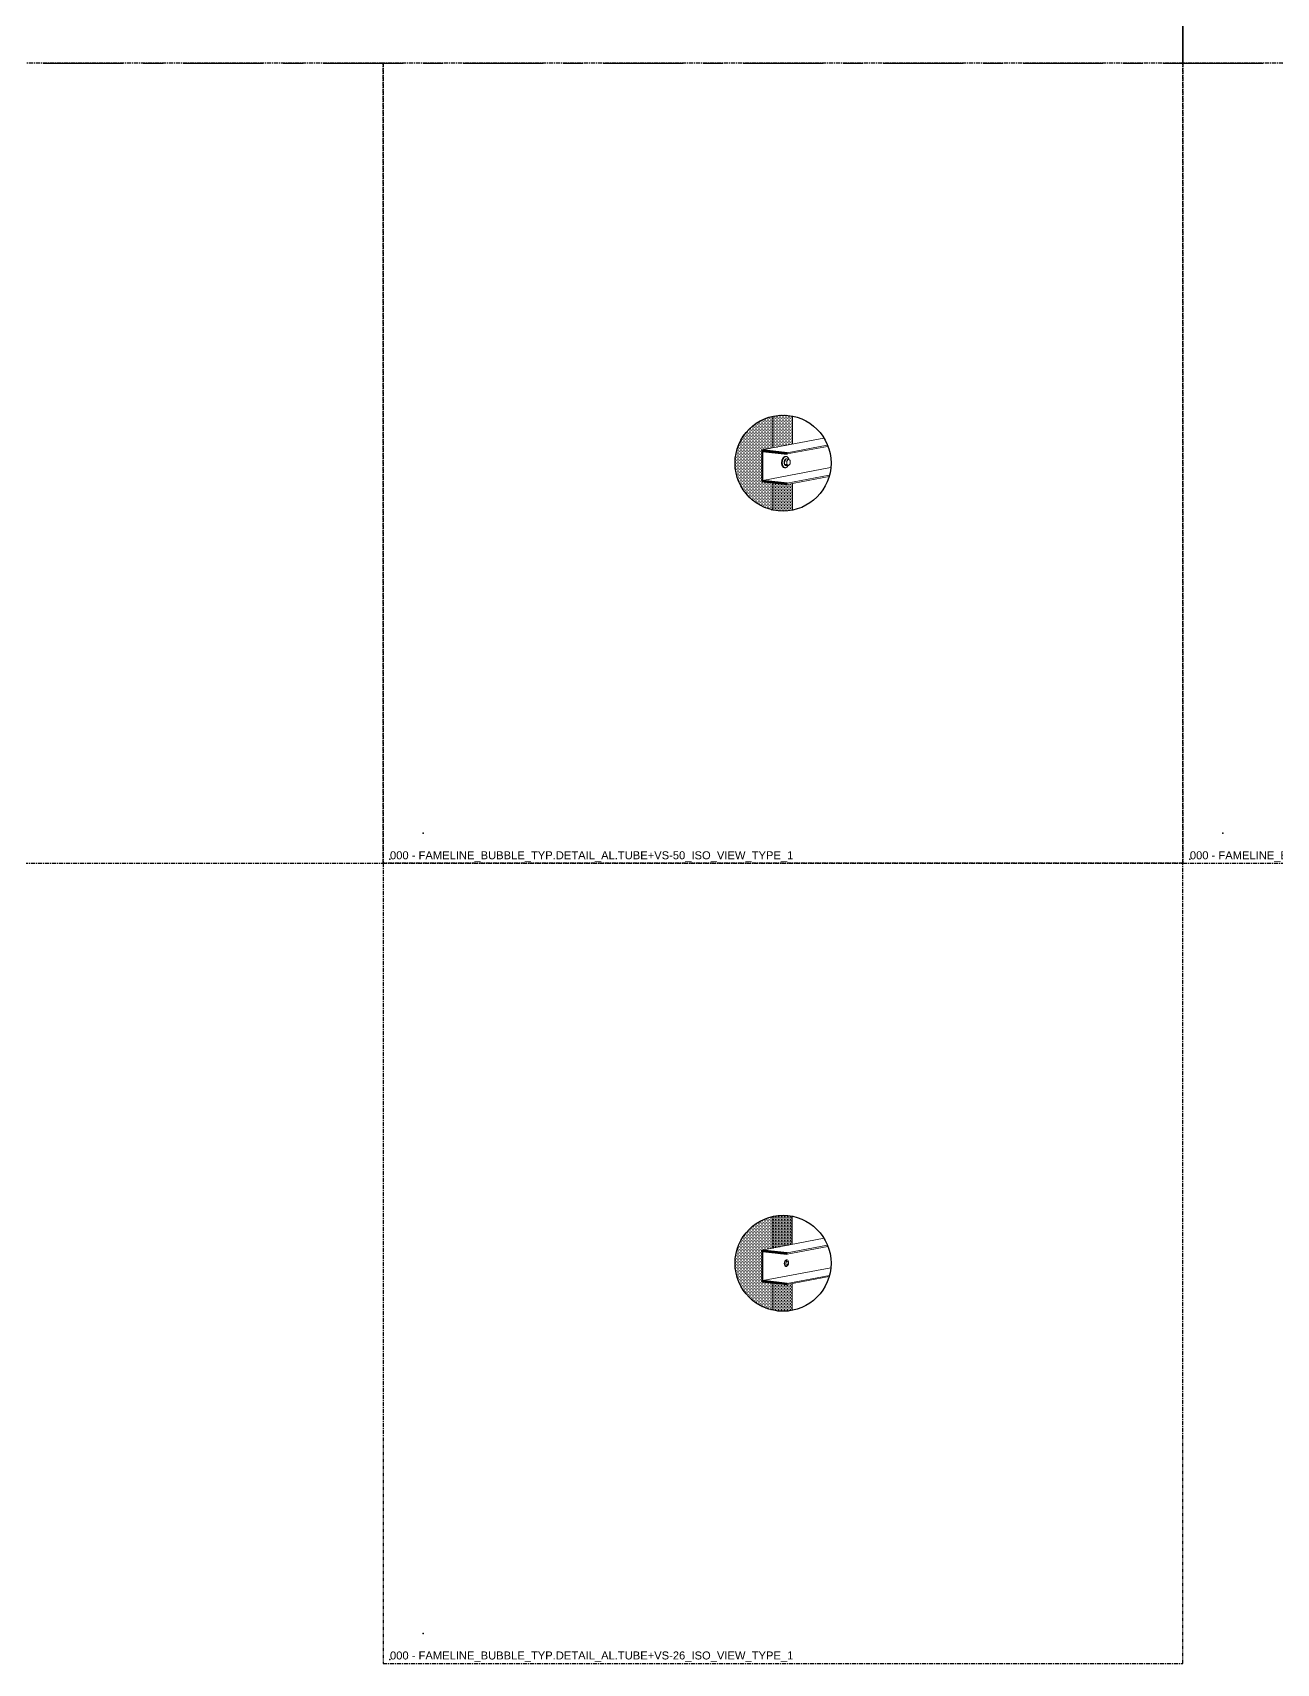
# Model space of a CAD drawing. Header units: millimetres. Extents: x -244126 to 368105, y -173968 to 259060.
# Drawn here: x 163446 to 165001, y -122644 to -120606 of the extents above; entities that cross this region are included whole.
import ezdxf
from ezdxf.xclip import XClip

# ---------------------------------------------------------------- set-up
doc = ezdxf.new("R2010")
doc.units = ezdxf.units.MM
doc.header["$MEASUREMENT"] = 0
doc.header["$XCLIPFRAME"] = 0
doc.linetypes.add('005_GG_TA_LINE', pattern=[13.75, 5, -1.25, 1.25, -1.25, 5])
for name, color, linetype in [('000 - H A T C H', 8, 'Continuous'), ('000 - SYMBOL CON', 1, 'Continuous'), ('001 - ASCESSORIES', 1, 'Continuous'), ('A04_TUBE SERIES', 7, 'Continuous')]:
    doc.layers.add(name, color=color, linetype=linetype)
doc.styles.get("Standard").update_dxf_attribs({"font": 'arial.ttf'})
pattern_1 = [(0, (-24972.2676, -76271.4406), (0.9375, 1.875), [0, -1.875])]
pattern_2 = [(45, (-24972.2676, -76271.4406), (-0.530330086, 0.530330086), []), (45, (-24971.914, -76271.4406), (-0.530330086, 0.530330086), [])]

# ---------------------------------------------------------------- blocks, each defined once
blk = doc.blocks.new('A$Cf56e523b')
at = {"color": 0, "linetype": 'Continuous', "lineweight": 0, "extrusion": (6.66134e-16, 0.989374, 0.145396)}
for p, q in [((-97.8, 434.8), (-128.3, 429)), ((-18.6, 425.9), (-97.8, 434.8)), ((-189.4, 417.5), (-219.9, 411.8)), ((-219.9, 411.8), (-140.7, 402.9)), ((-219.9, -19.6), (-219.9, 411.8)), ((-110.2, 408.6), (-189.4, 417.5)), ((-140.7, 402.9), (-110.2, 408.6)), ((-128.3, 429), (-49.1, 420.2)), ((-128.3, 410.7), (-128.3, 429)), ((-110.2, 242.4), (-110.2, 408.6)), ((-49.1, 420.2), (-18.6, 425.9)), ((-49.1, 254), (-49.1, 420.2)), ((-18.6, 259.7), (-18.6, 425.9)), ((-140.7, 236.7), (-140.7, 402.9)), ((32, 269.3), (-158, 233.4)), ((71.6, 264.8), (-118.4, 229)), ((71.6, 262.8), (-118.4, 227)), ((32, 269.3), (71.6, 264.8)), ((33.6, 255.7), (33.6, 221.6)), ((71.6, 264.8), (71.6, 262.8)), ((-158, 233.4), (-158, 183.9)), ((-118.4, 229), (-158, 233.4)), ((-156.4, 231.3), (-118.4, 227)), ((-156.4, 185.8), (-156.4, 231.3)), ((-26.7, 243.2), (-33.1, 236)), ((-33.1, 236), (-33.1, 224.2)), ((-33.1, 236), (-25.1, 235.2)), ((-26.7, 243.2), (-18.8, 242.3)), ((-18.8, 242.3), (-25.1, 235.2)), ((-25.1, 235.2), (-25.1, 223.3)), ((-12.4, 237.5), (-18.8, 242.3)), ((-12.4, 225.7), (-12.4, 237.5)), ((33.6, 221.6), (-156.4, 185.8)), ((-122.6, 205.6), (-121.7, 205.5)), ((-119.7, 219.2), (-122.3, 216.2)), ((-122.3, 216.2), (-122.3, 211.2)), ((-122.3, 216.2), (-119, 215.8)), ((-122.3, 211.2), (-119.7, 209.2)), ((-122.3, 211.2), (-119, 210.8)), ((-119.7, 219.2), (-116.4, 218.8)), ((-119.7, 209.2), (-116.4, 208.8)), ((-116.4, 218.8), (-119, 215.8)), ((-119, 215.8), (-119, 210.8)), ((-119, 210.8), (-116.4, 208.8)), ((-118.4, 227), (-118.4, 229)), ((71.6, 217.3), (-118.4, 181.5)), ((71.6, 215.3), (-118.4, 179.5)), ((-113.7, 216.8), (-116.4, 218.8)), ((-116.4, 208.8), (-113.7, 211.8)), ((-113.7, 211.8), (-113.7, 216.8)), ((-33.8, 210.9), (-31.4, 210.7)), ((-33.1, 224.2), (-26.7, 219.4)), ((-33.1, 224.2), (-25.1, 223.3)), ((-26.7, 219.4), (-18.8, 218.5)), ((-25.1, 223.3), (-18.8, 218.5)), ((-18.8, 218.5), (-12.4, 225.7)), ((33.6, 221.6), (71.6, 217.3)), ((71.6, 217.3), (71.6, 215.3)), ((-158, 183.9), (-118.4, 179.5)), ((-118.4, 181.5), (-156.4, 185.8)), ((-140.7, -28.5), (-140.7, 182)), ((-118.4, 179.5), (-118.4, 181.5)), ((-110.2, -22.7), (-110.2, 181.1)), ((-49.1, -11.2), (-49.1, 192.6)), ((-18.6, -5.4), (-18.6, 198.3)), ((453.3, 26), (453.3, 29)), ((462.7, 32.7), (455.1, 30.2)), ((463.3, 31.3), (463.3, 42.2)), ((463.3, 31.3), (472.8, 30.2)), ((465.1, 44.5), (463.5, 42.8)), ((475.8, 45.4), (465.6, 44.8)), ((472.8, 30.2), (472.8, 41.1)), ((472.8, 30.2), (483.9, 30.9)), ((484.6, 44.4), (475.8, 45.4)), ((483.9, 30.9), (483.9, 41.8)), ((483.9, 30.9), (485.5, 32.6)), ((485.5, 32.6), (485.5, 43.5)), ((486.1, 32.7), (493.6, 30.2)), ((495.4, 26), (495.4, 29)), ((466.9, 22.8), (466.9, 23.1)), ((466.9, 19.9), (466.9, 22)), ((466.9, 16.9), (466.9, 19)), ((466.9, 13.9), (466.9, 16.1)), ((466.9, 11), (466.9, 13.1)), ((466.9, 8), (466.9, 10.1)), ((466.9, 5), (466.9, 7.2)), ((466.9, 2.1), (466.9, 4.2)), ((466.9, -0.9), (466.9, 1.2)), ((481.9, 21.4), (481.9, 23.1)), ((481.9, 18.4), (481.9, 20.2)), ((481.9, 15.4), (481.9, 17.2)), ((481.9, 12.4), (481.9, 14.2)), ((481.9, 9.5), (481.9, 11.3)), ((481.9, 6.5), (481.9, 8.3)), ((481.9, 3.5), (481.9, 5.3)), ((481.9, 0.6), (481.9, 2.4)), ((-219.9, -19.6), (-140.7, -28.5)), ((-140.7, -28.5), (-110.2, -22.7)), ((-110.2, -4.4), (-49.1, -11.2)), ((-49.1, -11.2), (-18.6, -5.4)), ((466.9, -3.9), (466.9, -1.7)), ((466.9, -6.8), (466.9, -4.7)), ((466.9, -9.8), (466.9, -7.7)), ((466.9, -12.8), (466.9, -10.7)), ((466.9, -15.7), (466.9, -13.6)), ((466.9, -18.5), (466.9, -16.6)), ((466.9, -18.6), (466.9, -39.3)), ((469.8, -19.1), (469.5, -19.2)), ((469.5, -19.2), (469.5, -19.8)), ((481.8, -18.6), (481.8, -39.3)), ((481.9, -2.4), (481.9, -0.6)), ((481.9, -5.4), (481.9, -3.6)), ((481.9, -8.3), (481.9, -6.5)), ((481.9, -11.3), (481.9, -9.5)), ((481.9, -14.3), (481.9, -12.5)), ((481.9, -17.2), (481.9, -15.4)), ((481.9, -18.5), (481.9, -18.4)), ((474.4, -48.2), (467, -39.4)), ((474.4, -48.2), (481.8, -39.4))]:
    blk.add_line(p, q, dxfattribs=at)
at = {"color": 0, "linetype": 'Continuous', "lineweight": 0}
for centre, major_axis, ratio, start_param, end_param in [((-31.5, 231.8), (-2.3, -20.9), 0.604058, -1.976257, 0), ((-29.1, 231.6), (-2.3, -20.9), 0.604058, -2.018128, 0.18347), ((-29.1, 231.6), (-2.3, -20.9), 0.604058, -2.018128, 0.18347), ((-29.1, 231.6), (2.3, 20.9), 0.604058, -1.038524, -0.756524), ((-29.1, 231.6), (2.3, 20.9), 0.604058, -1.038524, -0.756524), ((-121.7, 214.4), (-0.98, -8.75), 0.604058, -3.327534, 0), ((-120.7, 214.3), (-0.98, -8.75), 0.604058, -3.898117, 0.18347), ((-120.7, 214.3), (-0.98, -8.75), 0.604058, -2.229822, 0.18347), ((-120.7, 214.3), (-0.98, -8.75), 0.604058, 0.18347, 0.975482), ((-120.7, 214.3), (-0.98, -8.75), 0.604058, 0.18347, 0.975482), ((-120.7, 214.3), (0.98, 8.75), 0.604058, -1.038524, -0.756524), ((-120.7, 214.3), (0.98, 8.75), 0.604058, -1.038524, -0.756524), ((-29.1, 231.6), (-2.3, -20.9), 0.604058, 0.18347, 0.975482), ((-29.1, 231.6), (-2.3, -20.9), 0.604058, 0.18347, 0.975482), ((474.4, 29), (-21, 0), 0.145396, -0.415626, 2.484843), ((474.4, 29), (-21, 0), 0.145396, -0.415626, 2.484843), ((474.4, 26), (-21, 0), 0.145396, 0, 2.484843), ((464.3, 42.2), (-1.01, -0.38), 0.906305, -1.897121, -0.326325), ((465.8, 43.8), (0.436, -0.919), 0.875158, -3.638452, -2.802333), ((472.9, 41.3), (-0.03, -1), 0.150581, -2.971057, -1.400261), ((474.4, 29), (21, 0), 0.145396, -0.65675, 0.415626), ((474.4, 29), (21, 0), 0.145396, -0.65675, 0.415626), ((474.4, 26), (21, 0), 0.145396, -0.65675, 0), ((474.4, -18.5), (-7.5, 0), 0.145396, 0, 0.857976), ((474.4, -18.5), (7.5, 0), 0.145396, -1.269481, -0.65675), ((474.4, -18.5), (7.5, 0), 0.145396, -0.65675, 0)]:
    blk.add_ellipse(centre, major_axis=major_axis, ratio=ratio, start_param=start_param, end_param=end_param, dxfattribs=at)
at = {"color": 0, "linetype": 'Continuous', "lineweight": 0, "extrusion": (-3.0076e-17, 1.98877e-16, -1)}
for centre, major_axis in [((-26.7, 231.3), (-1.4, -12.7)), ((-119.7, 214.2), (-0.6, -5.32))]:
    blk.add_ellipse(centre, major_axis=major_axis, ratio=0.604058, start_param=-0.18347, end_param=3.539334, dxfattribs=at)
at = {"color": 0, "linetype": 'Continuous', "lineweight": 0, "extrusion": (3.21605e-16, 1.59458e-16, -1)}
blk.add_ellipse((-119.7, 214.2), major_axis=(-0.6, -5.32), ratio=0.604058, start_param=-0.397742, end_param=-0.18347, dxfattribs=at)
at = {"color": 0, "linetype": 'Continuous', "lineweight": 0, "extrusion": (1.35777e-16, 1.52357e-16, -1)}
blk.add_ellipse((-26.7, 231.3), major_axis=(-1.4, -12.7), ratio=0.604058, start_param=-0.397742, end_param=-0.18347, dxfattribs=at)
at = {"color": 0, "linetype": 'Continuous', "lineweight": 0, "extrusion": (-1.06773e-16, 2.77556e-16, -1)}
blk.add_ellipse((474.4, 31.9), major_axis=(-12.8, 0), ratio=0.145396, start_param=-2.484843, end_param=0.521436, dxfattribs=at)
at = {"color": 0, "linetype": 'Continuous', "lineweight": 0, "extrusion": (3.32217e-16, 1.3021e-16, -1)}
blk.add_ellipse((475.8, 44.4), major_axis=(-0.03, -1), ratio=0.150581, start_param=-3.312128, end_param=-3.128658, dxfattribs=at)
at = {"color": 0, "linetype": 'Continuous', "lineweight": 0, "extrusion": (9.4611e-18, 1.581e-16, -1)}
blk.add_ellipse((483, 41.9), major_axis=(0.436, -0.919), ratio=0.875158, start_param=-2.644733, end_param=-1.073937, dxfattribs=at)
at = {"color": 0, "linetype": 'Continuous', "lineweight": 0, "extrusion": (-9.39676e-17, 1.72304e-16, -1)}
blk.add_ellipse((484.4, 43.4), major_axis=(1.01, 0.38), ratio=0.906305, start_param=-1.244472, end_param=0.326325, dxfattribs=at)
at = {"color": 0, "linetype": 'Continuous', "lineweight": 0, "extrusion": (-2.23306e-16, 4.996e-16, -1)}
blk.add_ellipse((474.4, 31.9), major_axis=(12.8, 0), ratio=0.145396, start_param=-0.521436, end_param=0.65675, dxfattribs=at)
at = {"color": 0, "linetype": 'Continuous', "lineweight": 0, "extrusion": (-1.70269e-16, 8.04912e-16, -1)}
blk.add_ellipse((474.4, -39.3), major_axis=(7.46, 0), ratio=0.145396, start_param=0, end_param=3.141593, dxfattribs=at)
at = {"color": 0, "linetype": 'Continuous', "lineweight": 0}
for points, knots in [([(466.3, 22.2), (466.3, 22.1), (466.6, 22), (467.1, 21.9), (467.6, 21.9), (468.4, 21.8), (469.3, 21.8), (470.2, 21.7), (471.3, 21.7), (472.5, 21.7), (473.7, 21.8), (474.9, 21.8), (476, 21.9), (477.2, 22), (478.3, 22.2), (479.3, 22.4), (480.2, 22.5), (481, 22.8), (481.5, 23), (481.7, 23), (481.8, 23.1), (481.9, 23.1)], [87.04763, 87.04763, 87.04763, 87.04763, 87.493295, 87.493295, 87.493295, 87.938562, 87.938562, 87.938562, 88.383501, 88.383501, 88.383501, 88.829277, 88.829277, 88.829277, 89.274291, 89.274291, 89.274291, 89.71947, 89.71947, 89.71947, 89.831126, 89.831126, 89.831126, 89.831126]), ([(466.9, 23.1), (466.4, 23), (466.3, 22.9), (466.4, 22.8), (466.5, 22.7), (466.8, 22.6), (467.4, 22.5), (468, 22.4), (468.9, 22.4), (469.9, 22.3), (470.8, 22.3), (472, 22.3), (473.2, 22.4), (474.3, 22.4), (475.6, 22.5), (476.7, 22.6), (477.8, 22.7), (478.8, 22.9), (479.7, 23)], [86.688606, 86.688606, 86.688606, 86.688606, 87.134151, 87.134151, 87.134151, 87.579319, 87.579319, 87.579319, 88.025813, 88.025813, 88.025813, 88.471343, 88.471343, 88.471343, 88.917794, 88.917794, 88.917794, 89.345952, 89.345952, 89.345952, 89.345952]), ([(466.9, 20.1), (466.4, 20), (466.3, 19.9), (466.4, 19.8), (466.5, 19.7), (466.8, 19.6), (467.4, 19.5), (468, 19.4), (468.9, 19.4), (469.9, 19.4), (470.8, 19.3), (472, 19.3), (473.2, 19.4), (474.3, 19.4), (475.5, 19.5), (476.7, 19.6), (477.8, 19.8), (478.9, 19.9), (479.8, 20.1), (480.7, 20.3), (481.4, 20.5), (481.8, 20.7), (482.2, 21), (482.4, 21.2), (482.4, 21.4), (482.3, 21.6), (482.2, 21.8), (481.9, 21.9)], [80.40542, 80.40542, 80.40542, 80.40542, 80.850387, 80.850387, 80.850387, 81.296749, 81.296749, 81.296749, 81.74261, 81.74261, 81.74261, 82.188042, 82.188042, 82.188042, 82.633115, 82.633115, 82.633115, 83.079311, 83.079311, 83.079311, 83.524621, 83.524621, 83.524621, 83.970506, 83.970506, 83.970506, 84.274594, 84.274594, 84.274594, 84.274594]), ([(466.3, 19.3), (466.3, 19.2), (466.6, 19.1), (467.1, 19), (467.6, 18.9), (468.4, 18.8), (469.3, 18.8), (470.3, 18.7), (471.3, 18.7), (472.5, 18.8), (473.7, 18.8), (474.9, 18.9), (476.1, 19), (477.3, 19.1), (478.4, 19.2), (479.3, 19.4), (480.3, 19.6), (481, 19.8), (481.6, 20), (482.1, 20.3), (482.4, 20.5), (482.4, 20.8)], [80.764445, 80.764445, 80.764445, 80.764445, 81.210481, 81.210481, 81.210481, 81.656062, 81.656062, 81.656062, 82.101259, 82.101259, 82.101259, 82.552467, 82.552467, 82.552467, 82.998059, 82.998059, 82.998059, 83.452075, 83.452075, 83.452075, 83.906091, 83.906091, 83.906091, 83.906091]), ([(466.9, 17.1), (466.4, 17.1), (466.3, 16.9), (466.4, 16.8), (466.5, 16.7), (466.8, 16.6), (467.4, 16.6), (468, 16.5), (468.9, 16.4), (469.9, 16.4), (470.8, 16.4), (472, 16.4), (473.2, 16.4), (474.3, 16.5), (475.5, 16.5), (476.7, 16.7), (477.8, 16.8), (478.9, 16.9), (479.8, 17.1), (480.7, 17.3), (481.4, 17.5), (481.8, 17.8), (482.2, 18), (482.4, 18.2), (482.4, 18.5), (482.3, 18.6), (482.2, 18.8), (481.9, 19)], [74.122235, 74.122235, 74.122235, 74.122235, 74.567202, 74.567202, 74.567202, 75.013564, 75.013564, 75.013564, 75.459425, 75.459425, 75.459425, 75.904857, 75.904857, 75.904857, 76.34993, 76.34993, 76.34993, 76.796126, 76.796126, 76.796126, 77.241436, 77.241436, 77.241436, 77.68732, 77.68732, 77.68732, 77.991408, 77.991408, 77.991408, 77.991408]), ([(466.3, 16.3), (466.3, 16.2), (466.6, 16.1), (467.1, 16), (467.6, 15.9), (468.4, 15.9), (469.3, 15.8), (470.3, 15.8), (471.3, 15.8), (472.5, 15.8), (473.7, 15.8), (474.9, 15.9), (476.1, 16), (477.3, 16.1), (478.4, 16.3), (479.3, 16.4), (480.3, 16.6), (481, 16.8), (481.6, 17.1), (482.1, 17.3), (482.4, 17.5), (482.4, 17.8)], [74.481259, 74.481259, 74.481259, 74.481259, 74.927296, 74.927296, 74.927296, 75.372877, 75.372877, 75.372877, 75.818073, 75.818073, 75.818073, 76.269281, 76.269281, 76.269281, 76.714873, 76.714873, 76.714873, 77.16889, 77.16889, 77.16889, 77.622906, 77.622906, 77.622906, 77.622906]), ([(466.9, 14.2), (466.4, 14.1), (466.3, 14), (466.4, 13.9), (466.5, 13.8), (466.8, 13.7), (467.4, 13.6), (468, 13.5), (468.9, 13.5), (469.9, 13.4), (470.8, 13.4), (472, 13.4), (473.2, 13.4), (474.3, 13.5), (475.5, 13.6), (476.7, 13.7), (477.8, 13.8), (478.9, 14), (479.8, 14.2), (480.7, 14.3), (481.4, 14.6), (481.8, 14.8), (482.2, 15), (482.4, 15.3), (482.4, 15.5), (482.3, 15.7), (482.2, 15.8), (481.9, 16)], [67.83905, 67.83905, 67.83905, 67.83905, 68.284017, 68.284017, 68.284017, 68.730378, 68.730378, 68.730378, 69.176239, 69.176239, 69.176239, 69.621671, 69.621671, 69.621671, 70.066745, 70.066745, 70.066745, 70.51294, 70.51294, 70.51294, 70.958251, 70.958251, 70.958251, 71.404135, 71.404135, 71.404135, 71.708223, 71.708223, 71.708223, 71.708223]), ([(466.3, 13.3), (466.3, 13.2), (466.6, 13.1), (467.1, 13), (467.6, 13), (468.4, 12.9), (469.3, 12.9), (470.3, 12.8), (471.3, 12.8), (472.5, 12.8), (473.7, 12.9), (474.9, 12.9), (476.1, 13), (477.3, 13.1), (478.4, 13.3), (479.3, 13.5), (480.3, 13.7), (481, 13.9), (481.6, 14.1), (482.1, 14.3), (482.4, 14.6), (482.4, 14.8)], [68.198074, 68.198074, 68.198074, 68.198074, 68.64411, 68.64411, 68.64411, 69.089691, 69.089691, 69.089691, 69.534888, 69.534888, 69.534888, 69.986096, 69.986096, 69.986096, 70.431688, 70.431688, 70.431688, 70.885704, 70.885704, 70.885704, 71.339721, 71.339721, 71.339721, 71.339721]), ([(466.9, 11.2), (466.4, 11.1), (466.3, 11), (466.4, 10.9), (466.5, 10.8), (466.8, 10.7), (467.4, 10.6), (468, 10.5), (468.9, 10.5), (469.9, 10.5), (470.8, 10.4), (472, 10.4), (473.2, 10.5), (474.3, 10.5), (475.5, 10.6), (476.7, 10.7), (477.8, 10.8), (478.9, 11), (479.8, 11.2), (480.7, 11.4), (481.4, 11.6), (481.8, 11.8), (482.2, 12.1), (482.4, 12.3), (482.4, 12.5), (482.3, 12.7), (482.2, 12.9), (481.9, 13)], [61.555865, 61.555865, 61.555865, 61.555865, 62.000831, 62.000831, 62.000831, 62.447193, 62.447193, 62.447193, 62.893054, 62.893054, 62.893054, 63.338486, 63.338486, 63.338486, 63.783559, 63.783559, 63.783559, 64.229755, 64.229755, 64.229755, 64.675066, 64.675066, 64.675066, 65.12095, 65.12095, 65.12095, 65.425038, 65.425038, 65.425038, 65.425038]), ([(466.3, 10.4), (466.3, 10.3), (466.6, 10.2), (467.1, 10.1), (467.6, 10), (468.4, 9.9), (469.3, 9.9), (470.3, 9.8), (471.3, 9.8), (472.5, 9.9), (473.7, 9.9), (474.9, 10), (476.1, 10.1), (477.3, 10.2), (478.4, 10.3), (479.3, 10.5), (480.3, 10.7), (481, 10.9), (481.6, 11.1), (482.1, 11.4), (482.4, 11.6), (482.4, 11.9)], [61.914889, 61.914889, 61.914889, 61.914889, 62.360925, 62.360925, 62.360925, 62.806506, 62.806506, 62.806506, 63.251703, 63.251703, 63.251703, 63.702911, 63.702911, 63.702911, 64.148503, 64.148503, 64.148503, 64.602519, 64.602519, 64.602519, 65.056535, 65.056535, 65.056535, 65.056535]), ([(466.9, 8.2), (466.4, 8.1), (466.3, 8), (466.4, 7.9), (466.5, 7.8), (466.8, 7.7), (467.4, 7.7), (468, 7.6), (468.9, 7.5), (469.9, 7.5), (470.8, 7.5), (472, 7.5), (473.2, 7.5), (474.3, 7.6), (475.5, 7.6), (476.7, 7.8), (477.8, 7.9), (478.9, 8), (479.8, 8.2), (480.7, 8.4), (481.4, 8.6), (481.8, 8.9), (482.2, 9.1), (482.4, 9.3), (482.4, 9.6), (482.3, 9.7), (482.2, 9.9), (481.9, 10.1)], [55.272679, 55.272679, 55.272679, 55.272679, 55.717646, 55.717646, 55.717646, 56.164008, 56.164008, 56.164008, 56.609869, 56.609869, 56.609869, 57.055301, 57.055301, 57.055301, 57.500374, 57.500374, 57.500374, 57.94657, 57.94657, 57.94657, 58.39188, 58.39188, 58.39188, 58.837764, 58.837764, 58.837764, 59.141852, 59.141852, 59.141852, 59.141852]), ([(466.3, 7.4), (466.3, 7.3), (466.6, 7.2), (467.1, 7.1), (467.6, 7), (468.4, 7), (469.3, 6.9), (470.3, 6.9), (471.3, 6.9), (472.5, 6.9), (473.7, 6.9), (474.9, 7), (476.1, 7.1), (477.3, 7.2), (478.4, 7.4), (479.3, 7.5), (480.3, 7.7), (481, 7.9), (481.6, 8.2), (482.1, 8.4), (482.4, 8.6), (482.4, 8.9)], [55.631703, 55.631703, 55.631703, 55.631703, 56.07774, 56.07774, 56.07774, 56.523321, 56.523321, 56.523321, 56.968517, 56.968517, 56.968517, 57.419725, 57.419725, 57.419725, 57.865318, 57.865318, 57.865318, 58.319334, 58.319334, 58.319334, 58.77335, 58.77335, 58.77335, 58.77335]), ([(466.9, 5.3), (466.4, 5.2), (466.3, 5.1), (466.4, 5), (466.5, 4.9), (466.8, 4.8), (467.4, 4.7), (468, 4.6), (468.9, 4.5), (469.9, 4.5), (470.8, 4.5), (472, 4.5), (473.2, 4.5), (474.3, 4.6), (475.5, 4.7), (476.7, 4.8), (477.8, 4.9), (478.9, 5.1), (479.8, 5.3), (480.7, 5.4), (481.4, 5.7), (481.8, 5.9), (482.2, 6.1), (482.4, 6.4), (482.4, 6.6), (482.3, 6.8), (482.2, 6.9), (481.9, 7.1)], [48.989494, 48.989494, 48.989494, 48.989494, 49.434461, 49.434461, 49.434461, 49.880822, 49.880822, 49.880822, 50.326683, 50.326683, 50.326683, 50.772116, 50.772116, 50.772116, 51.217189, 51.217189, 51.217189, 51.663384, 51.663384, 51.663384, 52.108695, 52.108695, 52.108695, 52.554579, 52.554579, 52.554579, 52.858667, 52.858667, 52.858667, 52.858667]), ([(466.3, 4.4), (466.3, 4.3), (466.6, 4.2), (467.1, 4.1), (467.6, 4.1), (468.4, 4), (469.3, 3.9), (470.3, 3.9), (471.3, 3.9), (472.5, 3.9), (473.7, 4), (474.9, 4), (476.1, 4.1), (477.3, 4.2), (478.4, 4.4), (479.3, 4.6), (480.3, 4.7), (481, 5), (481.6, 5.2), (482.1, 5.4), (482.4, 5.7), (482.4, 5.9)], [49.348518, 49.348518, 49.348518, 49.348518, 49.794554, 49.794554, 49.794554, 50.240135, 50.240135, 50.240135, 50.685332, 50.685332, 50.685332, 51.13654, 51.13654, 51.13654, 51.582132, 51.582132, 51.582132, 52.036149, 52.036149, 52.036149, 52.490165, 52.490165, 52.490165, 52.490165]), ([(466.9, 2.3), (466.4, 2.2), (466.3, 2.1), (466.4, 2), (466.5, 1.9), (466.8, 1.8), (467.4, 1.7), (468, 1.6), (468.9, 1.6), (469.9, 1.6), (470.8, 1.5), (472, 1.5), (473.2, 1.6), (474.3, 1.6), (475.5, 1.7), (476.7, 1.8), (477.8, 1.9), (478.9, 2.1), (479.8, 2.3), (480.7, 2.5), (481.4, 2.7), (481.8, 2.9), (482.2, 3.2), (482.4, 3.4), (482.4, 3.6), (482.3, 3.8), (482.2, 4), (481.9, 4.1)], [42.706309, 42.706309, 42.706309, 42.706309, 43.151276, 43.151276, 43.151276, 43.597637, 43.597637, 43.597637, 44.043498, 44.043498, 44.043498, 44.48893, 44.48893, 44.48893, 44.934004, 44.934004, 44.934004, 45.380199, 45.380199, 45.380199, 45.82551, 45.82551, 45.82551, 46.271394, 46.271394, 46.271394, 46.575482, 46.575482, 46.575482, 46.575482]), ([(466.3, 1.5), (466.3, 1.4), (466.6, 1.3), (467.1, 1.2), (467.6, 1.1), (468.4, 1), (469.3, 1), (470.3, 0.9), (471.3, 0.9), (472.5, 1), (473.7, 1), (474.9, 1.1), (476.1, 1.2), (477.3, 1.3), (478.4, 1.4), (479.3, 1.6), (480.3, 1.8), (481, 2), (481.6, 2.2), (482.1, 2.5), (482.4, 2.7), (482.4, 2.9)], [43.065333, 43.065333, 43.065333, 43.065333, 43.511369, 43.511369, 43.511369, 43.95695, 43.95695, 43.95695, 44.402147, 44.402147, 44.402147, 44.853355, 44.853355, 44.853355, 45.298947, 45.298947, 45.298947, 45.752963, 45.752963, 45.752963, 46.206979, 46.206979, 46.206979, 46.206979]), ([(466.9, -0.7), (466.4, -0.8), (466.3, -0.9), (466.4, -1), (466.5, -1.1), (466.8, -1.2), (467.4, -1.2), (468, -1.3), (468.9, -1.4), (469.9, -1.4), (470.8, -1.4), (472, -1.4), (473.2, -1.4), (474.3, -1.3), (475.5, -1.3), (476.7, -1.1), (477.8, -1), (478.9, -0.9), (479.8, -0.7), (480.7, -0.5), (481.4, -0.3), (481.8, 0), (482.2, 0.2), (482.4, 0.4), (482.4, 0.7), (482.3, 0.8), (482.2, 1), (481.9, 1.2)], [36.423123, 36.423123, 36.423123, 36.423123, 36.86809, 36.86809, 36.86809, 37.314452, 37.314452, 37.314452, 37.760313, 37.760313, 37.760313, 38.205745, 38.205745, 38.205745, 38.650818, 38.650818, 38.650818, 39.097014, 39.097014, 39.097014, 39.542324, 39.542324, 39.542324, 39.988209, 39.988209, 39.988209, 40.292296, 40.292296, 40.292296, 40.292296]), ([(466.3, -1.5), (466.3, -1.6), (466.6, -1.7), (467.1, -1.8), (467.6, -1.9), (468.4, -2), (469.3, -2), (470.3, -2), (471.3, -2), (472.5, -2), (473.7, -2), (474.9, -1.9), (476.1, -1.8), (477.3, -1.7), (478.4, -1.5), (479.3, -1.4), (480.3, -1.2), (481, -1), (481.6, -0.7), (482.1, -0.5), (482.4, -0.3), (482.4, 0)], [36.782147, 36.782147, 36.782147, 36.782147, 37.228184, 37.228184, 37.228184, 37.673765, 37.673765, 37.673765, 38.118961, 38.118961, 38.118961, 38.57017, 38.57017, 38.57017, 39.015762, 39.015762, 39.015762, 39.469778, 39.469778, 39.469778, 39.923794, 39.923794, 39.923794, 39.923794]), ([(466.9, -3.6), (466.4, -3.7), (466.3, -3.8), (466.4, -3.9), (466.5, -4), (466.8, -4.1), (467.4, -4.2), (468, -4.3), (468.9, -4.4), (469.9, -4.4), (470.8, -4.4), (472, -4.4), (473.2, -4.4), (474.3, -4.3), (475.5, -4.2), (476.7, -4.1), (477.8, -4), (478.9, -3.8), (479.8, -3.6), (480.7, -3.5), (481.4, -3.2), (481.8, -3), (482.2, -2.8), (482.4, -2.5), (482.4, -2.3), (482.3, -2.1), (482.2, -2), (481.9, -1.8)], [30.139938, 30.139938, 30.139938, 30.139938, 30.584905, 30.584905, 30.584905, 31.031266, 31.031266, 31.031266, 31.477128, 31.477128, 31.477128, 31.92256, 31.92256, 31.92256, 32.367633, 32.367633, 32.367633, 32.813828, 32.813828, 32.813828, 33.259139, 33.259139, 33.259139, 33.705023, 33.705023, 33.705023, 34.009111, 34.009111, 34.009111, 34.009111]), ([(466.3, -4.5), (466.3, -4.6), (466.6, -4.7), (467.1, -4.8), (467.6, -4.9), (468.4, -4.9), (469.3, -5), (470.3, -5), (471.3, -5), (472.5, -5), (473.7, -4.9), (474.9, -4.9), (476.1, -4.8), (477.3, -4.7), (478.4, -4.5), (479.3, -4.3), (480.3, -4.2), (481, -3.9), (481.6, -3.7), (482.1, -3.5), (482.4, -3.2), (482.4, -3)], [30.498962, 30.498962, 30.498962, 30.498962, 30.944998, 30.944998, 30.944998, 31.390579, 31.390579, 31.390579, 31.835776, 31.835776, 31.835776, 32.286984, 32.286984, 32.286984, 32.732576, 32.732576, 32.732576, 33.186593, 33.186593, 33.186593, 33.640609, 33.640609, 33.640609, 33.640609]), ([(466.9, -6.6), (466.4, -6.7), (466.3, -6.8), (466.4, -6.9), (466.5, -7), (466.8, -7.1), (467.4, -7.2), (468, -7.3), (468.9, -7.3), (469.9, -7.4), (470.8, -7.4), (472, -7.4), (473.2, -7.3), (474.3, -7.3), (475.5, -7.2), (476.7, -7.1), (477.8, -7), (478.9, -6.8), (479.8, -6.6), (480.7, -6.4), (481.4, -6.2), (481.8, -6), (482.2, -5.8), (482.4, -5.5), (482.4, -5.3), (482.3, -5.1), (482.2, -4.9), (481.9, -4.8)], [23.856753, 23.856753, 23.856753, 23.856753, 24.30172, 24.30172, 24.30172, 24.748081, 24.748081, 24.748081, 25.193942, 25.193942, 25.193942, 25.639374, 25.639374, 25.639374, 26.084448, 26.084448, 26.084448, 26.530643, 26.530643, 26.530643, 26.975954, 26.975954, 26.975954, 27.421838, 27.421838, 27.421838, 27.725926, 27.725926, 27.725926, 27.725926]), ([(466.3, -7.4), (466.3, -7.5), (466.6, -7.6), (467.1, -7.7), (467.6, -7.8), (468.4, -7.9), (469.3, -7.9), (470.3, -8), (471.3, -8), (472.5, -7.9), (473.7, -7.9), (474.9, -7.8), (476.1, -7.7), (477.3, -7.6), (478.4, -7.5), (479.3, -7.3), (480.3, -7.1), (481, -6.9), (481.6, -6.7), (482.1, -6.5), (482.4, -6.2), (482.4, -6)], [24.215777, 24.215777, 24.215777, 24.215777, 24.661813, 24.661813, 24.661813, 25.107394, 25.107394, 25.107394, 25.552591, 25.552591, 25.552591, 26.003799, 26.003799, 26.003799, 26.449391, 26.449391, 26.449391, 26.903407, 26.903407, 26.903407, 27.357424, 27.357424, 27.357424, 27.357424]), ([(466.9, -9.6), (466.4, -9.7), (466.3, -9.8), (466.4, -9.9), (466.5, -10), (466.8, -10.1), (467.4, -10.2), (468, -10.2), (468.9, -10.3), (469.9, -10.3), (470.8, -10.3), (472, -10.3), (473.2, -10.3), (474.3, -10.3), (475.5, -10.2), (476.7, -10.1), (477.8, -9.9), (478.9, -9.8), (479.8, -9.6), (480.7, -9.4), (481.4, -9.2), (481.8, -9), (482.2, -8.7), (482.4, -8.5), (482.4, -8.2), (482.3, -8.1), (482.2, -7.9), (481.9, -7.7)], [17.573567, 17.573567, 17.573567, 17.573567, 18.018534, 18.018534, 18.018534, 18.464896, 18.464896, 18.464896, 18.910757, 18.910757, 18.910757, 19.356189, 19.356189, 19.356189, 19.801262, 19.801262, 19.801262, 20.247458, 20.247458, 20.247458, 20.692768, 20.692768, 20.692768, 21.138653, 21.138653, 21.138653, 21.442741, 21.442741, 21.442741, 21.442741]), ([(466.3, -10.4), (466.3, -10.5), (466.6, -10.6), (467.1, -10.7), (467.6, -10.8), (468.4, -10.9), (469.3, -10.9), (470.3, -10.9), (471.3, -10.9), (472.5, -10.9), (473.7, -10.9), (474.9, -10.8), (476.1, -10.7), (477.3, -10.6), (478.4, -10.4), (479.3, -10.3), (480.3, -10.1), (481, -9.9), (481.6, -9.7), (482.1, -9.4), (482.4, -9.2), (482.4, -8.9)], [17.932592, 17.932592, 17.932592, 17.932592, 18.378628, 18.378628, 18.378628, 18.824209, 18.824209, 18.824209, 19.269405, 19.269405, 19.269405, 19.720614, 19.720614, 19.720614, 20.166206, 20.166206, 20.166206, 20.620222, 20.620222, 20.620222, 21.074238, 21.074238, 21.074238, 21.074238]), ([(466.9, -12.5), (466.4, -12.6), (466.3, -12.7), (466.4, -12.8), (466.5, -12.9), (466.8, -13), (467.4, -13.1), (468, -13.2), (468.9, -13.3), (469.9, -13.3), (470.8, -13.3), (472, -13.3), (473.2, -13.3), (474.3, -13.2), (475.5, -13.1), (476.7, -13), (477.8, -12.9), (478.9, -12.7), (479.8, -12.6), (480.7, -12.4), (481.4, -12.2), (481.8, -11.9), (482.2, -11.7), (482.4, -11.4), (482.4, -11.2), (482.3, -11), (482.2, -10.9), (481.9, -10.7)], [11.290382, 11.290382, 11.290382, 11.290382, 11.735349, 11.735349, 11.735349, 12.18171, 12.18171, 12.18171, 12.627572, 12.627572, 12.627572, 13.073004, 13.073004, 13.073004, 13.518077, 13.518077, 13.518077, 13.964272, 13.964272, 13.964272, 14.409583, 14.409583, 14.409583, 14.855467, 14.855467, 14.855467, 15.159555, 15.159555, 15.159555, 15.159555]), ([(466.3, -13.4), (466.3, -13.5), (466.6, -13.6), (467.1, -13.7), (467.6, -13.8), (468.4, -13.8), (469.3, -13.9), (470.3, -13.9), (471.3, -13.9), (472.5, -13.9), (473.7, -13.8), (474.9, -13.8), (476.1, -13.7), (477.3, -13.6), (478.4, -13.4), (479.3, -13.2), (480.3, -13.1), (481, -12.8), (481.6, -12.6), (482.1, -12.4), (482.4, -12.1), (482.4, -11.9)], [11.649406, 11.649406, 11.649406, 11.649406, 12.095442, 12.095442, 12.095442, 12.541024, 12.541024, 12.541024, 12.98622, 12.98622, 12.98622, 13.437428, 13.437428, 13.437428, 13.88302, 13.88302, 13.88302, 14.337037, 14.337037, 14.337037, 14.791053, 14.791053, 14.791053, 14.791053]), ([(466.9, -15.5), (466.4, -15.6), (466.3, -15.7), (466.4, -15.8), (466.5, -15.9), (466.8, -16), (467.4, -16.1), (468, -16.2), (468.9, -16.2), (469.9, -16.3), (470.8, -16.3), (472, -16.3), (473.2, -16.2), (474.3, -16.2), (475.5, -16.1), (476.7, -16), (477.8, -15.9), (478.9, -15.7), (479.8, -15.5), (480.7, -15.3), (481.4, -15.1), (481.8, -14.9), (482.2, -14.7), (482.4, -14.4), (482.4, -14.2), (482.3, -14), (482.2, -13.8), (481.9, -13.7)], [5.007197, 5.007197, 5.007197, 5.007197, 5.452164, 5.452164, 5.452164, 5.898525, 5.898525, 5.898525, 6.344386, 6.344386, 6.344386, 6.789818, 6.789818, 6.789818, 7.234892, 7.234892, 7.234892, 7.681087, 7.681087, 7.681087, 8.126398, 8.126398, 8.126398, 8.572282, 8.572282, 8.572282, 8.87637, 8.87637, 8.87637, 8.87637]), ([(466.3, -16.3), (466.3, -16.4), (466.6, -16.6), (467.1, -16.6), (467.6, -16.7), (468.4, -16.8), (469.3, -16.8), (470.3, -16.9), (471.3, -16.9), (472.5, -16.8), (473.7, -16.8), (474.9, -16.7), (476.1, -16.6), (477.3, -16.5), (478.4, -16.4), (479.3, -16.2), (480.3, -16), (481, -15.8), (481.6, -15.6), (482.1, -15.4), (482.4, -15.1), (482.4, -14.9)], [5.366221, 5.366221, 5.366221, 5.366221, 5.812257, 5.812257, 5.812257, 6.257838, 6.257838, 6.257838, 6.703035, 6.703035, 6.703035, 7.154243, 7.154243, 7.154243, 7.599835, 7.599835, 7.599835, 8.053851, 8.053851, 8.053851, 8.507868, 8.507868, 8.507868, 8.507868]), ([(469.5, -19.2), (470.4, -19.2), (471.5, -19.3), (472.7, -19.2), (473.8, -19.2), (475.1, -19.1), (476.2, -19), (477.4, -18.9), (478.5, -18.7), (479.4, -18.6), (480.3, -18.4), (481.1, -18.2), (481.6, -17.9), (482.1, -17.7), (482.4, -17.5), (482.4, -17.2), (482.4, -17), (482.2, -16.8), (481.9, -16.6)], [0, 0, 0, 0, 0.445487, 0.445487, 0.445487, 0.890605, 0.890605, 0.890605, 1.336944, 1.336944, 1.336944, 1.782359, 1.782359, 1.782359, 2.228509, 2.228509, 2.228509, 2.593185, 2.593185, 2.593185, 2.593185]), ([(469.5, -19.8), (470.4, -19.8), (471.5, -19.8), (472.7, -19.8), (473.9, -19.8), (475.1, -19.7), (476.3, -19.6), (477.4, -19.5), (478.5, -19.3), (479.4, -19.2), (480.4, -19), (481.1, -18.8), (481.6, -18.5), (482.1, -18.3), (482.4, -18.1), (482.4, -17.8)], [0, 0, 0, 0, 0.445177, 0.445177, 0.445177, 0.891703, 0.891703, 0.891703, 1.337256, 1.337256, 1.337256, 1.783771, 1.783771, 1.783771, 2.224682, 2.224682, 2.224682, 2.224682])]:
    blk.add_open_spline(points, degree=3, knots=knots, dxfattribs=at)
for points in [[(466.3, 22.2), (466.3, 22.4), (466.3, 22.6), (466.3, 22.8)], [(466.3, 19.3), (466.3, 19.5), (466.3, 19.7), (466.3, 19.9)], [(466.3, 16.3), (466.3, 16.5), (466.3, 16.7), (466.3, 16.9)], [(466.3, 13.3), (466.3, 13.5), (466.3, 13.7), (466.3, 13.9)], [(466.3, 10.4), (466.3, 10.6), (466.3, 10.8), (466.3, 11)], [(466.3, 7.4), (466.3, 7.6), (466.3, 7.8), (466.3, 8)], [(466.3, 4.4), (466.3, 4.6), (466.3, 4.8), (466.3, 5)], [(466.3, 1.5), (466.3, 1.7), (466.3, 1.9), (466.3, 2.1)], [(482.4, 21.4), (482.4, 21.2), (482.4, 21), (482.4, 20.8)], [(482.4, 18.4), (482.4, 18.2), (482.4, 18), (482.4, 17.8)], [(482.4, 15.4), (482.4, 15.2), (482.4, 15), (482.4, 14.8)], [(482.4, 12.4), (482.4, 12.2), (482.4, 12.1), (482.4, 11.9)], [(482.4, 9.5), (482.4, 9.3), (482.4, 9.1), (482.4, 8.9)], [(482.4, 6.5), (482.4, 6.3), (482.4, 6.1), (482.4, 5.9)], [(482.4, 3.5), (482.4, 3.3), (482.4, 3.1), (482.4, 2.9)], [(482.4, 0.6), (482.4, 0.4), (482.4, 0.2), (482.4, 0)], [(466.3, -1.5), (466.3, -1.3), (466.3, -1.1), (466.3, -0.9)], [(466.3, -4.5), (466.3, -4.3), (466.3, -4.1), (466.3, -3.9)], [(466.3, -7.4), (466.3, -7.2), (466.3, -7), (466.3, -6.8)], [(466.3, -10.4), (466.3, -10.2), (466.3, -10), (466.3, -9.8)], [(466.3, -13.4), (466.3, -13.2), (466.3, -13), (466.3, -12.8)], [(466.3, -16.3), (466.3, -16.1), (466.3, -15.9), (466.3, -15.7)], [(482.4, -2.4), (482.4, -2.6), (482.4, -2.8), (482.4, -3)], [(482.4, -5.4), (482.4, -5.6), (482.4, -5.8), (482.4, -6)], [(482.4, -8.3), (482.4, -8.5), (482.4, -8.7), (482.4, -8.9)], [(482.4, -11.3), (482.4, -11.5), (482.4, -11.7), (482.4, -11.9)], [(482.4, -14.3), (482.4, -14.5), (482.4, -14.7), (482.4, -14.9)], [(482.4, -17.2), (482.4, -17.4), (482.4, -17.6), (482.4, -17.8)]]:
    blk.add_open_spline(points, degree=3, dxfattribs=at)
blk = doc.blocks.new('A$Ce26537c6')
at = {"color": 0, "linetype": 'ByBlock', "xscale": 0.4, "yscale": 0.4, "zscale": 0.4}
blk.add_blockref('A$Cf56e523b', (49.9, -85.1), dxfattribs=at)
blk = doc.blocks.new('000 - FAMELINE_BUBBLE_TYP.DETAIL_AL.TUBE+VS-50_ISO_VIEW_TYPE_1')
at = {"layer": '000 - H A T C H'}
h = blk.add_hatch(dxfattribs=at)
h.set_pattern_fill('DOTS', color=8, scale=30)
h.set_pattern_definition(pattern_1)
edge = h.paths.add_edge_path()
edge.add_line((-12.8, -24.7), (-26.7, -23.1))
edge.add_line((-26.7, -23.1), (-26.7, 16.5))
edge.add_line((-26.7, 16.5), (-12.8, 19.1))
edge.add_line((-12.8, 19.1), (-12.8, 58.6))
edge.add_arc((0, 0), 60, 102.3541, 180)
edge.add_arc((0, 0), 60, 180, 257.6459)
edge.add_line((-12.8, -58.6), (-12.8, -24.7))
h = blk.add_hatch(dxfattribs=at)
h.set_pattern_fill('DOTS', color=1, scale=30)
h.set_pattern_definition(pattern_1)
edge = h.paths.add_edge_path()
edge.add_arc((0, 0), 60, 78.8676, 102.3541)
edge.add_line((-12.8, 58.6), (-12.8, 19.1))
edge.add_line((-12.8, 19.1), (11.6, 23.7))
edge.add_line((11.6, 23.7), (11.6, 58.9))
h = blk.add_hatch(dxfattribs=at)
h.set_pattern_fill('ANSI32', color=8, scale=2)
h.set_pattern_definition(pattern_2)
h.paths.add_polyline_path([(5, 12.9), (-26.7, 16.5), (-26.7, -23.1), (5, -26.7), (5, -25.1), (-25.4, -21.7), (-25.4, 14.7), (5, 11.3)])
h = blk.add_hatch(dxfattribs=at)
h.set_pattern_fill('DOTS', color=1, scale=30)
h.set_pattern_definition(pattern_1)
edge = h.paths.add_edge_path()
edge.add_line((11.6, -25.4), (5, -26.7))
edge.add_line((5, -26.7), (-12.8, -24.7))
edge.add_line((-12.8, -24.7), (-12.8, -58.6))
edge.add_arc((0, 0), 60, 257.6459, 281.1324)
edge.add_line((11.6, -58.9), (11.6, -25.4))
at = {"color": 3}
blk.add_lwpolyline([(5, 12.9), (-26.7, 16.5), (-26.7, -23.1), (5, -26.7), (5, -25.1), (-25.4, -21.7), (-25.4, 14.7), (5, 11.3)], close=True, dxfattribs=at)
at = {"layer": '000 - SYMBOL CON', "color": 2, "linetype": 'ByBlock'}
blk.add_circle((0, 0), 60, dxfattribs=at)
at = {"color": 3}
ref = blk.add_blockref('A$Ce26537c6', (0, 0), dxfattribs=dict(at, xscale=2, yscale=2, zscale=2))
XClip(ref).set_block_clipping_path([(-4.269445147, 29.6946432603), (-12.4624503888, 27.2889598645), (-19.6458220171, 22.6724872345), (-25.2376059837, 16.2192245276), (-28.7847892072, 8.4519767091), (-29.9999999988, 0.0000000039), (-28.7847892072, -8.4519767013), (-25.2376059837, -16.2192245198), (-19.6458220171, -22.6724872267), (-12.4624503888, -27.2889598567), (-4.269445147, -29.6946432525), (4.2694451494, -29.6946432525), (12.4624503913, -27.2889598567), (19.6458220196, -22.6724872267), (25.2376059862, -16.2192245198), (28.7847892097, -8.4519767013), (30.0000000012, 0.0000000039), (28.7847892097, 8.4519767091), (25.2376059862, 16.2192245276), (19.6458220196, 22.6724872345), (12.4624503913, 27.2889598645), (4.2694451494, 29.6946432603)])
blk = doc.blocks.new('*U1760')
at = {"color": 0, "linetype": '005_GG_TA_LINE'}
blk.add_lwpolyline([(0, 0), (1000, 0), (1000, 1000), (0, 1000)], close=True, dxfattribs=at)
for p in [(50, 37.5), (8.6, 4.9)]:
    blk.add_point(p, dxfattribs=at)
blk.add_attdef('NAMEBLK', (8.6, 4.9), '', height=10, dxfattribs=at)
blk = doc.blocks.new('000 - FAMELINE_BUBBLE_TYP.DETAIL_AL.TUBE+VS-26_ISO_VIEW_TYPE_1')
at = {"layer": '000 - H A T C H'}
h = blk.add_hatch(dxfattribs=at)
h.set_pattern_fill('DOTS', color=8, scale=30)
h.set_pattern_definition(pattern_1)
edge = h.paths.add_edge_path()
edge.add_line((-12.8, -24.7), (-26.7, -23.1))
edge.add_line((-26.7, -23.1), (-26.7, 16.5))
edge.add_line((-26.7, 16.5), (-12.8, 19.1))
edge.add_line((-12.8, 19.1), (-12.8, 58.6))
edge.add_arc((0, 0), 60, 102.3541, 180)
edge.add_arc((0, 0), 60, 180, 257.6459)
edge.add_line((-12.8, -58.6), (-12.8, -24.7))
h = blk.add_hatch(dxfattribs=at)
h.set_pattern_fill('DOTS', color=1, scale=30)
h.set_pattern_definition(pattern_1)
edge = h.paths.add_edge_path()
edge.add_arc((0, 0), 60, 78.8676, 102.3541)
edge.add_line((-12.8, 58.6), (-12.8, 19.1))
edge.add_line((-12.8, 19.1), (11.6, 23.7))
edge.add_line((11.6, 23.7), (11.6, 58.9))
h = blk.add_hatch(dxfattribs=at)
h.set_pattern_fill('ANSI32', color=8, scale=2)
h.set_pattern_definition(pattern_2)
h.paths.add_polyline_path([(5, 12.9), (-26.7, 16.5), (-26.7, -23.1), (5, -26.7), (5, -25.1), (-25.4, -21.7), (-25.4, 14.7), (5, 11.3)])
h = blk.add_hatch(dxfattribs=at)
h.set_pattern_fill('DOTS', color=1, scale=30)
h.set_pattern_definition(pattern_1)
edge = h.paths.add_edge_path()
edge.add_line((11.6, -25.4), (5, -26.7))
edge.add_line((5, -26.7), (-12.8, -24.7))
edge.add_line((-12.8, -24.7), (-12.8, -58.6))
edge.add_arc((0, 0), 60, 257.6459, 281.1324)
edge.add_line((11.6, -58.9), (11.6, -25.4))
at = {"color": 0, "linetype": 'Continuous', "lineweight": 0, "extrusion": (6.66134e-16, 0.989374, 0.145396)}
for p, q in [((-12.8, 19.1), (-12.8, 58.6)), ((11.6, 23.7), (11.6, 58.9)), ((51.3, 31.2), (-26.7, 16.5)), ((55.6, 22.5), (5, 12.9)), ((56.2, 21), (5, 11.3)), ((-26.7, 16.5), (-26.7, -23.1)), ((5, 12.9), (-26.7, 16.5)), ((-25.4, 14.7), (5, 11.3)), ((-25.4, -21.7), (-25.4, 14.7)), ((5, 11.3), (5, 12.9)), ((59.7, -5.6), (-25.4, -21.7)), ((3.5, -3.8), (4, -3.8)), ((58.1, -15.1), (5, -25.1)), ((57.6, -16.7), (5, -26.7)), ((-26.7, -23.1), (5, -26.7)), ((5, -25.1), (-25.4, -21.7)), ((-12.8, -58.6), (-12.8, -24.7)), ((5, -26.7), (5, -25.1)), ((11.6, -58.9), (11.6, -25.4))]:
    blk.add_line(p, q, dxfattribs=at)
at = {"color": 3}
blk.add_lwpolyline([(5, 12.9), (-26.7, 16.5), (-26.7, -23.1), (5, -26.7), (5, -25.1), (-25.4, -21.7), (-25.4, 14.7), (5, 11.3)], close=True, dxfattribs=at)
at = {"color": 0, "linetype": 'Continuous', "lineweight": 0}
for centre, major_axis, start_param, end_param in [((4, 0.2), (-0.45, -4.02), -3.327534, 0), ((4.4, 0.2), (-0.45, -4.02), -3.898117, 0.18347), ((4.4, 0.2), (-0.45, -4.02), -2.229822, 0.18347), ((4.4, 0.2), (0.45, 4.02), -2.16611, -0.756524), ((4.4, 0.2), (0.45, 4.02), -1.038524, -0.756524), ((4.4, 0.2), (-0.45, -4.02), 0.18347, 0.975482), ((4.4, 0.2), (-0.45, -4.02), 0.18347, 0.975482)]:
    blk.add_ellipse(centre, major_axis=major_axis, ratio=0.604058, start_param=start_param, end_param=end_param, dxfattribs=at)
at = {"color": 0, "linetype": 'Continuous', "lineweight": 0, "extrusion": (-3.0076e-17, 1.98877e-16, -1)}
blk.add_ellipse((4.9, 0.1), major_axis=(-0.27, -2.44), ratio=0.604058, start_param=-0.18347, end_param=5.885444, dxfattribs=at)
at = {"color": 0, "linetype": 'Continuous', "lineweight": 0, "extrusion": (3.21605e-16, 1.59458e-16, -1)}
blk.add_ellipse((4.9, 0.1), major_axis=(-0.27, -2.44), ratio=0.604058, start_param=-0.397742, end_param=-0.18347, dxfattribs=at)
at = {"layer": '000 - SYMBOL CON', "color": 2, "linetype": 'ByBlock'}
blk.add_circle((0, 0), 60, dxfattribs=at)
blk = doc.blocks.new('*U4693')
at = {"color": 0, "linetype": '005_GG_TA_LINE'}
blk.add_lwpolyline([(0, 0), (150, 0), (150, 30), (0, 30)], close=True, dxfattribs=at)
for p in [(50, 37.5), (8.58, 4.88)]:
    blk.add_point(p, dxfattribs=at)
blk.add_attdef('NAMEBLK', (8.58, 4.88), '', height=10, dxfattribs=at)
blk = doc.blocks.new('*U4694')
at = {"color": 0, "linetype": '005_GG_TA_LINE'}
blk.add_lwpolyline([(0, 0), (150, 0), (150, 30), (0, 30)], close=True, dxfattribs=at)
for p in [(50, 37.5), (8.58, 4.88)]:
    blk.add_point(p, dxfattribs=at)
blk.add_attdef('NAMEBLK', (8.58, 4.88), '', height=10, dxfattribs=at)

msp = doc.modelspace()

# ---------------------------------------------------------------- block references
at = {"color": 3}
msp.add_blockref('000 - FAMELINE_BUBBLE_TYP.DETAIL_AL.TUBE+VS-50_ISO_VIEW_TYPE_1', (164384.1015, -121143.80009), dxfattribs=at)
at = {"layer": '001 - ASCESSORIES', "linetype": '005_GG_TA_LINE', "xscale": 20, "yscale": 20, "zscale": 20}
for name, p, values in [('*U4693', (161884.1015, -120643.80009), {'NAMEBLK': 'VS-26'}), ('*U4694', (164884.1015, -120643.80009), {'NAMEBLK': 'U-PROFILE_50x50x50'})]:
    msp.add_blockref(name, p, dxfattribs=at).add_auto_attribs(values)
at = {"layer": '001 - ASCESSORIES', "linetype": '005_GG_TA_LINE'}
for p, values in [((162884.1015, -121643.80009), {'NAMEBLK': '000 - FAMELINE_BUBBLE_TYP.DETAIL_AL.TUBE+VS-26_CUT_VIEW_TYPE_2'}), ((163884.1015, -121643.80009), {'NAMEBLK': '000 - FAMELINE_BUBBLE_TYP.DETAIL_AL.TUBE+VS-50_ISO_VIEW_TYPE_1'}), ((164884.1015, -121643.80009), {'NAMEBLK': '000 - FAMELINE_BUBBLE_TYP.DETAIL_AL.TUBE+AL.SHEET.U-PROFILE_50x50x50mm._CUT_VIEW_TYPE_2'}), ((163884.1015, -122643.80009), {'NAMEBLK': '000 - FAMELINE_BUBBLE_TYP.DETAIL_AL.TUBE+VS-26_ISO_VIEW_TYPE_1'})]:
    msp.add_blockref('*U1760', p, dxfattribs=at).add_auto_attribs(values)
at = {"layer": 'A04_TUBE SERIES', "color": 3}
msp.add_blockref('000 - FAMELINE_BUBBLE_TYP.DETAIL_AL.TUBE+VS-26_ISO_VIEW_TYPE_1', (164384.1015, -122143.80009), dxfattribs=at)

doc.saveas('drawing.dxf')
